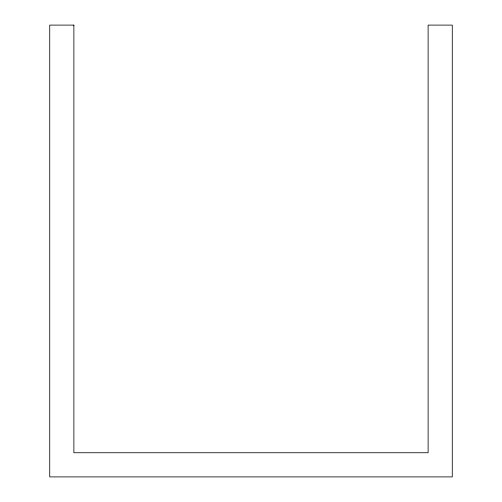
<?xml version="1.0" encoding="UTF-8"?>
<svg xmlns="http://www.w3.org/2000/svg" width="502" height="502" viewBox="0 0 502 502"><rect width="100%" height="100%" fill="white"/><g stroke="black" fill="none" stroke-linecap="round" stroke-linejoin="round"><path stroke-width="0.75" d="M73.882 25.1L49.729 25.1L49.729 476.9L452.271 476.9L452.271 25.1L428.118 25.1L428.118 452.748L73.882 452.748L73.882 25.1"/></g></svg>
